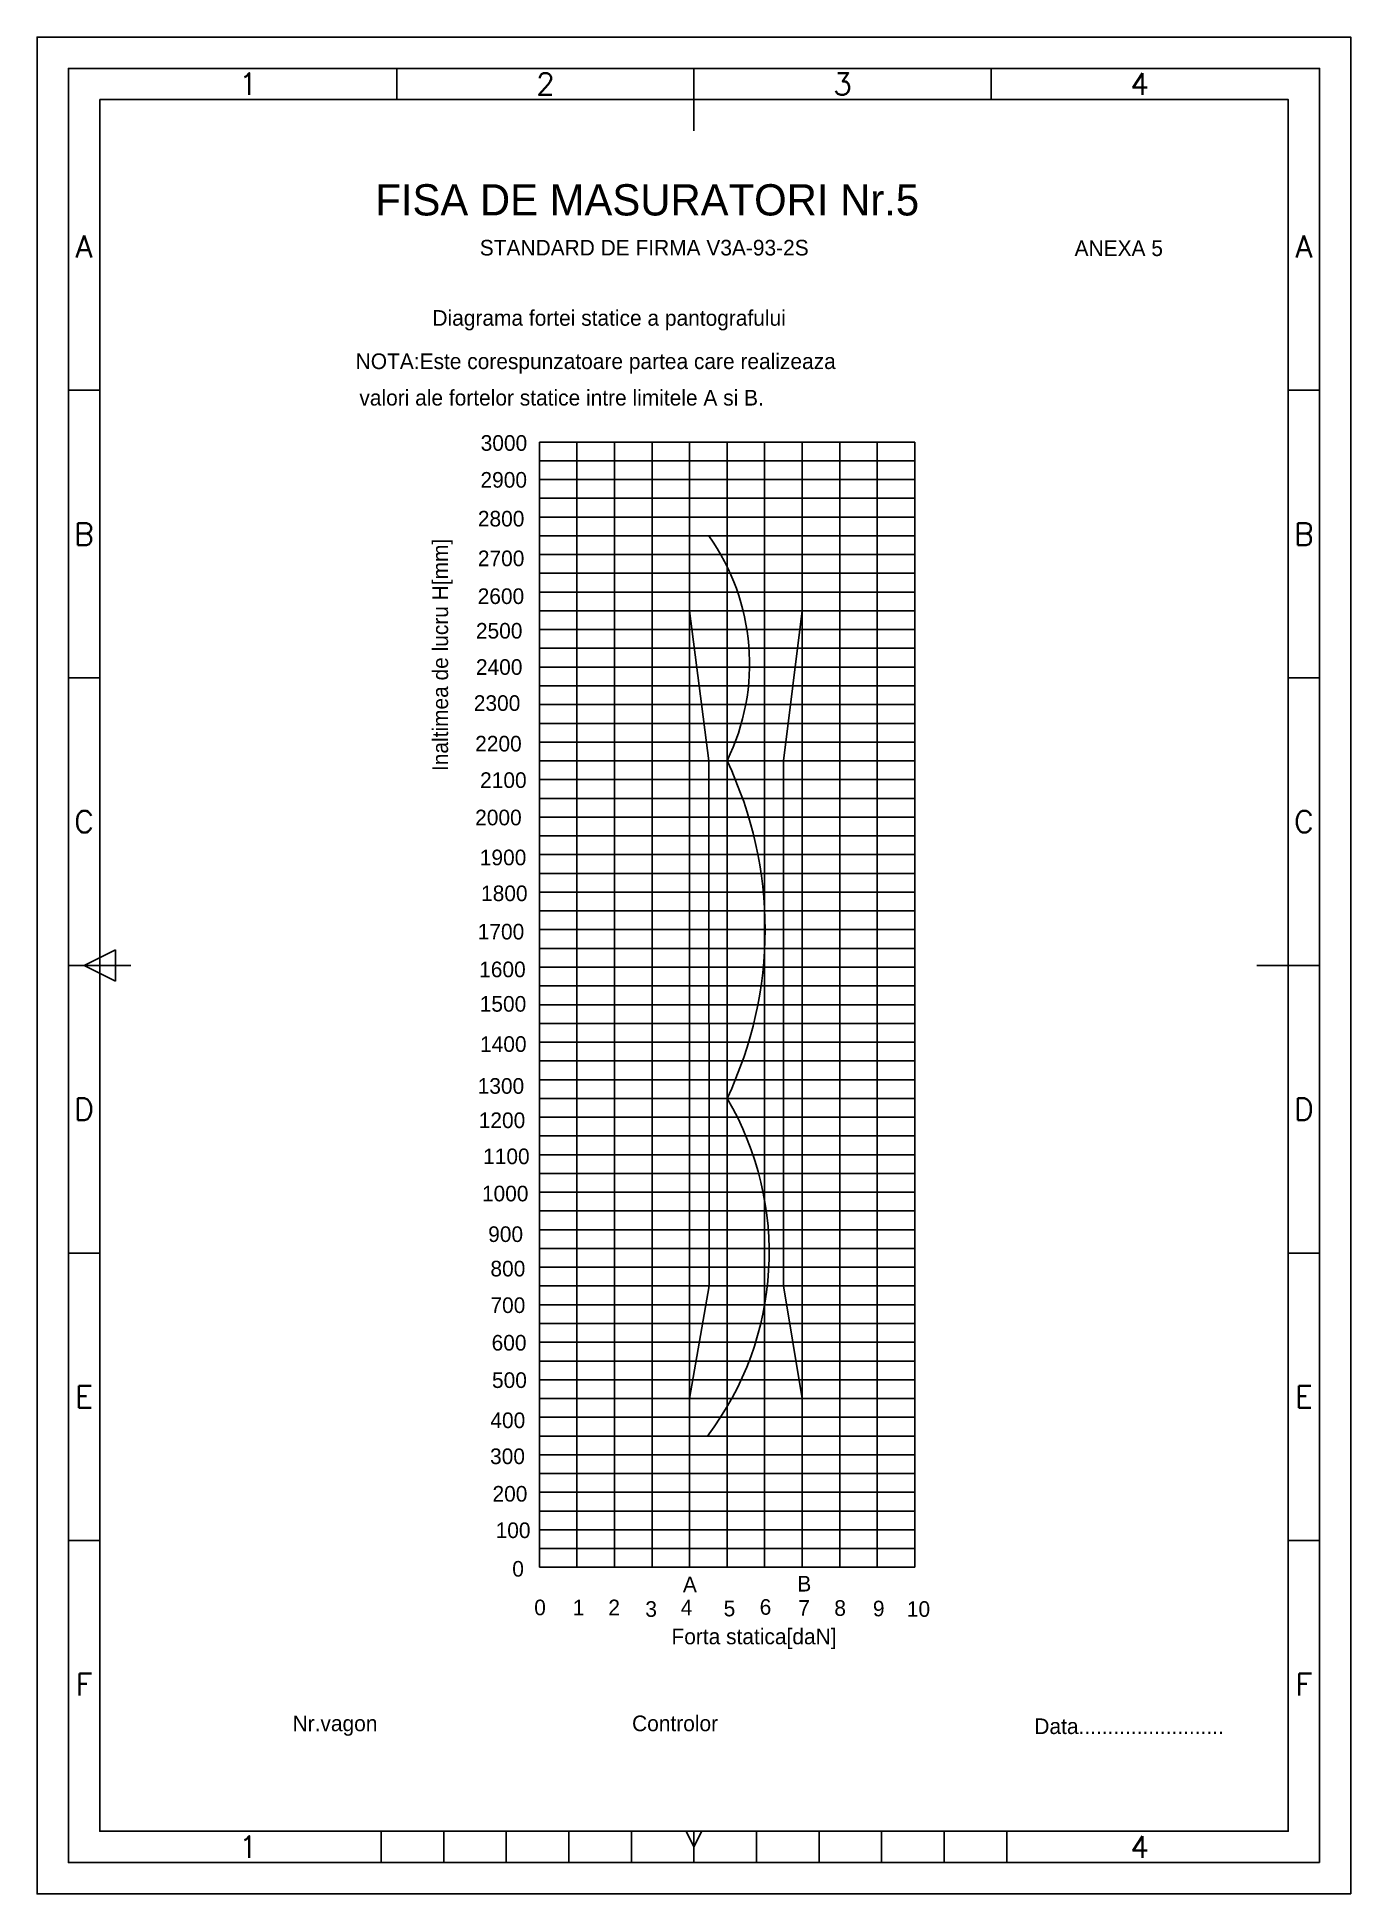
# Model space of a CAD drawing. Header units: millimetres. Extents: x 71 to 281, y 4 to 301.
import ezdxf
from ezdxf.enums import TextEntityAlignment as Align

# ---------------------------------------------------------------- set-up
doc = ezdxf.new("R2010")
doc.units = ezdxf.units.MM
doc.styles.add('ISO', font='SIMPLEX.SHX')

# ---------------------------------------------------------------- blocks, each defined once
blk = doc.blocks.new('a4')
at = {"color": 70}
for p, q in [((-152.5, 287), (-152.5, 292)), ((-105, 282), (-105, 292)), ((-57.5, 287), (-57.5, 292)), ((-200, 240.5), (-205, 240.5)), ((-5, 240.5), (-10, 240.5)), ((-200, 194.5), (-205, 194.5)), ((-5, 194.5), (-10, 194.5)), ((-205, 148.5), (-195, 148.5)), ((-202.5, 148.5), (-197.5, 151)), ((-197.5, 146), (-202.5, 148.5)), ((-197.5, 151), (-197.5, 146)), ((-15, 148.5), (-5, 148.5)), ((-200, 102.5), (-205, 102.5)), ((-5, 102.5), (-10, 102.5)), ((-200, 56.5), (-205, 56.5)), ((-5, 56.5), (-10, 56.5)), ((-155, 5), (-155, 10)), ((-145, 5), (-145, 10)), ((-135, 5), (-135, 10)), ((-125, 5), (-125, 10)), ((-115, 5), (-115, 10)), ((-105, 7.5), (-106.25, 10)), ((-103.75, 10), (-105, 7.5)), ((-105, 10), (-105, 5)), ((-95, 5), (-95, 10)), ((-85, 5), (-85, 10)), ((-75, 5), (-75, 10)), ((-65, 5), (-65, 10)), ((-55, 5), (-55, 10))]:
    blk.add_line(p, q, dxfattribs=at)
at = {"color": 240}
for points in [[(0, 0), (0, 297), (-210, 297), (-210, 0)], [(-5, 5), (-5, 292), (-205, 292), (-205, 5)]]:
    blk.add_lwpolyline(points, close=True, dxfattribs=at)
at = {"color": 70}
blk.add_lwpolyline([(-200, 287), (-200, 10), (-10, 10), (-10, 287)], close=True, dxfattribs=at)
at = {"color": 50, "style": 'ISO'}
for s, p in [('1', (-176.25, 289.5)), ('2', (-128.75, 289.5)), ('3', (-81.25, 289.5)), ('4', (-33.75, 289.5)), ('A', (-202.5, 263.5)), ('A', (-7.5, 263.5)), ('B', (-202.5, 217.5)), ('B', (-7.5, 217.5)), ('C', (-202.5, 171.5)), ('C', (-7.5, 171.5)), ('D', (-202.5, 125.5)), ('D', (-7.5, 125.5)), ('E', (-202.5, 79.5)), ('E', (-7.5, 79.5)), ('F', (-202.5, 33.5)), ('F', (-7.5, 33.5)), ('1', (-176.25, 7.5)), ('4', (-33.75, 7.5))]:
    blk.add_text(s, height=3.5, dxfattribs=at).set_placement(p, align=Align.MIDDLE)

msp = doc.modelspace()

# ---------------------------------------------------------------- linework, layer by layer
at = {"color": 1}
for p, q in [((150.92, 236.61), (150.92, 56.61)), ((150.92, 236.61), (210.92, 236.61)), ((156.92, 236.61), (156.92, 56.61)), ((162.92, 236.61), (162.92, 56.61)), ((168.92, 236.61), (168.92, 56.61)), ((180.92, 236.61), (180.92, 56.61)), ((186.92, 236.61), (186.92, 56.61)), ((198.92, 236.61), (198.92, 56.61)), ((204.92, 236.61), (204.92, 56.61)), ((210.92, 236.61), (210.92, 56.61)), ((150.92, 233.61), (210.92, 233.61)), ((150.92, 230.61), (210.92, 230.61)), ((150.92, 227.61), (210.92, 227.61)), ((150.92, 224.61), (210.92, 224.61)), ((150.92, 221.61), (210.92, 221.61)), ((150.92, 218.61), (210.92, 218.61)), ((150.92, 215.61), (210.92, 215.61)), ((150.92, 212.61), (210.92, 212.61)), ((150.92, 209.61), (210.92, 209.61)), ((150.92, 206.61), (210.92, 206.61)), ((150.92, 203.61), (210.92, 203.61)), ((150.92, 200.61), (210.92, 200.61)), ((150.92, 197.61), (210.92, 197.61)), ((150.92, 194.61), (210.92, 194.61)), ((150.92, 191.61), (210.92, 191.61)), ((150.92, 188.61), (210.92, 188.61)), ((150.92, 185.61), (210.92, 185.61)), ((150.92, 182.61), (210.92, 182.61)), ((150.92, 179.61), (210.92, 179.61)), ((150.92, 176.61), (210.92, 176.61)), ((150.92, 173.61), (210.92, 173.61)), ((150.92, 170.61), (210.92, 170.61)), ((150.92, 167.61), (210.92, 167.61)), ((150.92, 164.61), (210.92, 164.61)), ((150.92, 161.61), (210.92, 161.61)), ((150.92, 158.61), (210.92, 158.61)), ((150.92, 155.61), (210.92, 155.61)), ((150.92, 152.61), (210.92, 152.61)), ((150.92, 149.61), (210.92, 149.61)), ((150.92, 146.61), (210.92, 146.61)), ((150.92, 143.61), (210.92, 143.61)), ((150.92, 140.61), (210.92, 140.61)), ((150.92, 137.61), (210.92, 137.61)), ((150.92, 134.61), (210.92, 134.61)), ((150.92, 131.61), (210.92, 131.61)), ((150.92, 128.61), (210.92, 128.61)), ((150.92, 125.61), (210.92, 125.61)), ((150.92, 122.61), (210.92, 122.61)), ((150.92, 119.61), (210.92, 119.61)), ((150.92, 116.61), (210.92, 116.61)), ((150.92, 113.61), (210.92, 113.61)), ((150.92, 110.61), (210.92, 110.61)), ((150.92, 107.61), (210.92, 107.61)), ((150.92, 107.61), (210.92, 107.61)), ((150.92, 104.61), (210.92, 104.61)), ((150.92, 101.61), (210.92, 101.61)), ((150.92, 98.61), (210.92, 98.61)), ((150.92, 95.61), (210.92, 95.61)), ((150.92, 92.61), (210.92, 92.61)), ((150.92, 89.61), (210.92, 89.61)), ((150.92, 86.61), (210.92, 86.61)), ((150.92, 83.61), (210.92, 83.61)), ((150.92, 80.61), (210.92, 80.61)), ((150.92, 77.61), (210.92, 77.61)), ((150.92, 74.61), (210.92, 74.61)), ((150.92, 71.61), (210.92, 71.61)), ((150.92, 68.61), (210.92, 68.61)), ((150.92, 65.61), (210.92, 65.61)), ((150.92, 62.61), (210.92, 62.61)), ((150.92, 59.61), (210.92, 59.61)), ((150.92, 56.61), (210.92, 56.61))]:
    msp.add_line(p, q, dxfattribs=at)
at = {"color": 3}
for p, q in [((174.92, 236.61), (174.92, 56.61)), ((192.92, 236.61), (192.92, 56.61)), ((192.92, 236.61), (192.92, 56.61)), ((174.92, 209.61), (178.02, 185.61)), ((189.95, 185.61), (192.92, 209.61)), ((178.02, 185.61), (178.03, 101.61)), ((189.95, 185.61), (189.96, 101.61)), ((174.92, 83.61), (178.03, 101.61)), ((189.96, 101.61), (192.92, 83.61))]:
    msp.add_line(p, q, dxfattribs=at)
for centre, radius, start, end in [((149.1, 201.15), 35.41, 333.9754, 35.294), ((123.92, 158.61), 63.07, 334.6538, 25.3462), ((139.11, 106.96), 48.54, 322.7914, 30.5179)]:
    msp.add_arc(centre, radius, start, end, dxfattribs=at)

# ---------------------------------------------------------------- block references
msp.add_blockref('a4', (280.63, 4.38))

# ---------------------------------------------------------------- texts
for s, height, p in [('FISA DE MASURATORI Nr.5', 5, (124.69, 272.85)), ('A', 2.5, (173.86, 52.62)), ('B', 2.5, (192.15, 52.74))]:
    msp.add_text(s, height=height, dxfattribs=at).set_placement(p)
at = {"color": 2}
for s, p in [('STANDARD DE FIRMA V3A-93-2S', (141.39, 266.45)), ('ANEXA 5', (236.47, 266.36)), ('Diagrama fortei statice a pantografului', (133.82, 255.21)), ('NOTA:Este corespunzatoare partea care realizeaza', (121.55, 248.28)), ('valori ale fortelor statice intre limitele A si B.', (122.14, 242.45)), ('3000', (141.53, 235.21)), ('2900', (141.5, 229.31)), ('2800', (141.08, 223.1)), ('2700', (141.08, 216.75)), ('2600', (141.05, 210.7)), ('2500', (140.77, 205.17)), ('2400', (140.77, 199.37)), ('2300', (140.43, 193.6)), ('2200', (140.65, 187.11)), ('2100', (141.44, 181.28)), ('2000', (140.65, 175.3)), ('1900', (141.39, 168.91)), ('1800', (141.59, 163.17)), ('1700', (141.06, 157.04)), ('1600', (141.29, 151)), ('1500', (141.38, 145.49)), ('1400', (141.43, 139.06)), ('1300', (141.05, 132.36)), ('1200', (141.22, 126.87)), ('1100', (141.92, 121.1)), ('1000', (141.73, 115.15)), ('900', (142.73, 108.65)), ('800', (143.09, 103.14)), ('700', (143.09, 97.29)), ('600', (143.28, 91.28)), ('500', (143.34, 85.3)), ('400', (143.08, 78.88)), ('300', (143.03, 73.12)), ('200', (143.42, 67.12)), ('100', (143.92, 61.29)), ('0', (146.58, 55.12)), ('0', (150.09, 48.94)), ('1', (156.26, 48.94)), ('2', (161.94, 48.94)), ('3', (167.85, 48.69)), ('4', (173.52, 48.93)), ('5', (180.37, 48.77)), ('6', (186.13, 49.02)), ('7', (192.3, 48.86)), ('8', (198.06, 48.85)), ('9', (204.23, 48.77)), ('10', (209.66, 48.69)), ('Forta statica[daN]', (172.03, 44.3)), ('Nr.vagon', (111.46, 30.4)), ('Controlor', (165.73, 30.4)), ('Data.........................', (230.04, 29.94))]:
    msp.add_text(s, height=2.5, dxfattribs=at).set_placement(p)
msp.add_text('Inaltimea de lucru H[mm]', height=2.5, rotation=90, dxfattribs=at).set_placement((136.32, 183.98))

doc.saveas('drawing.dxf')
